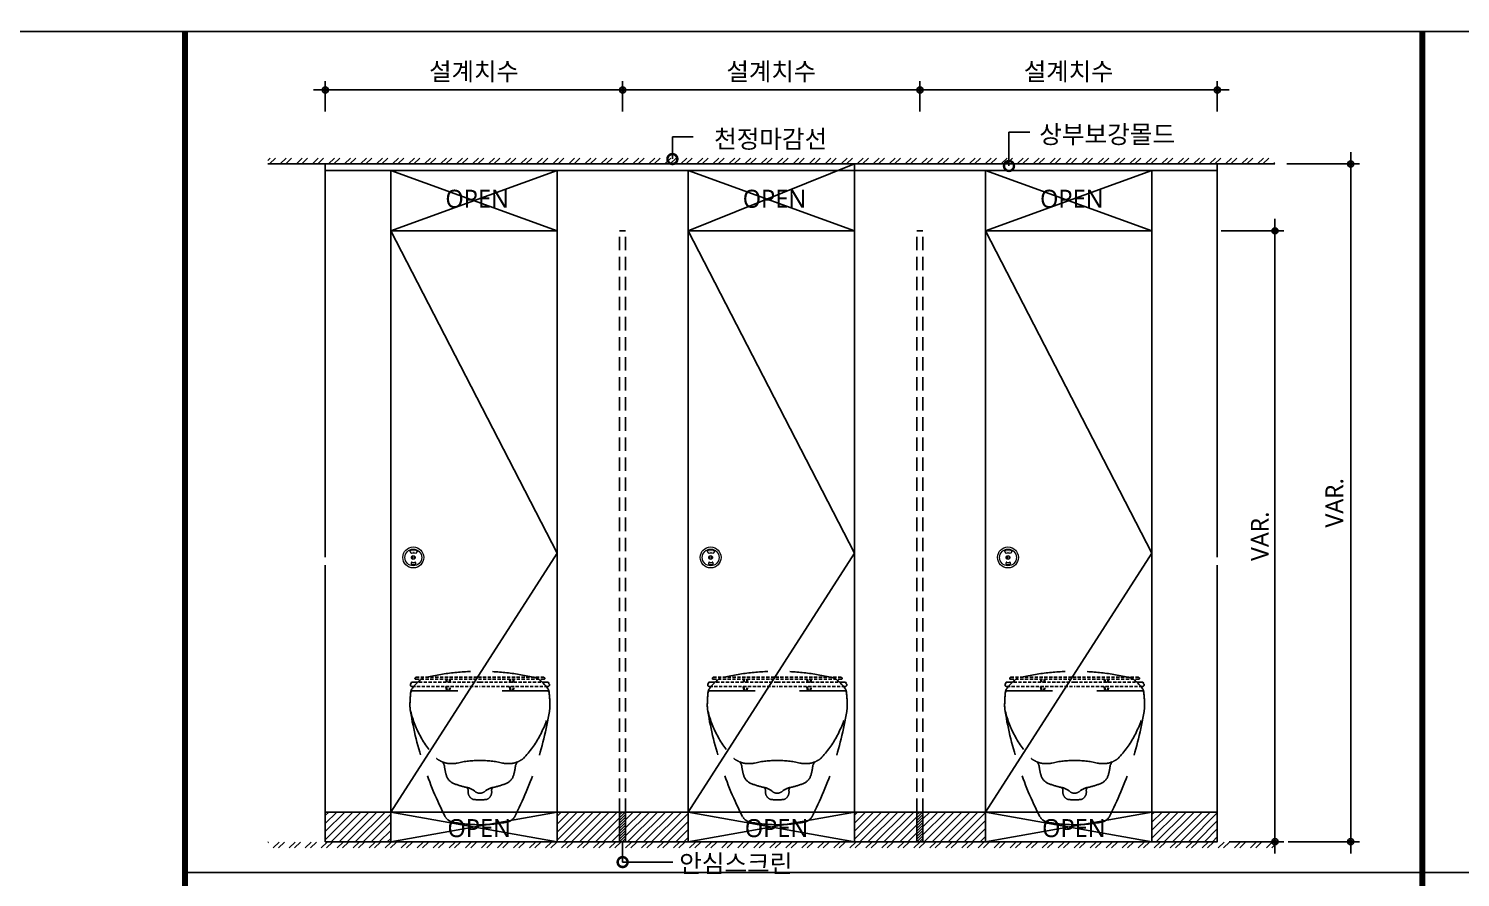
# Model space of a CAD drawing. Extents: x -256 to 8104, y -176 to 5714.
# Drawn here: x 2221 to 4629, y 4116 to 5543 of the extents above; entities that cross this region are included whole.
import ezdxf
from ezdxf.enums import TextEntityAlignment as Align

# ---------------------------------------------------------------- set-up
doc = ezdxf.new("R2010")
doc.units = 0
doc.header["$LTSCALE"] = 30
doc.linetypes.add('HIDDEN', pattern=[0.375, 0.25, -0.125])
doc.layers.get('0').update_dxf_attribs({"linetype": 'CONTINUOUS'})
doc.layers.get('DEFPOINTS').update_dxf_attribs({"linetype": 'CONTINUOUS'})
for name, color, linetype in [('DIM', 7, 'CONTINUOUS'), ('HAT', 8, 'CONTINUOUS'), ('HID', 9, 'HIDDEN'), ('문자', 3, 'CONTINUOUS'), ('부자재', 4, 'CONTINUOUS'), ('잠금쇠(회전형)', 4, 'CONTINUOUS'), ('치수', 1, 'CONTINUOUS'), ('판넬', 2, 'CONTINUOUS'), ('해치', 8, 'CONTINUOUS')]:
    doc.layers.add(name, color=color, linetype=linetype)
doc.styles.add('HDW', font='gulim.ttc')
doc.styles.add('돋움', font='malgun.ttf')
doc.dimstyles.new('10', dxfattribs={"dimscale": 10, "dimtxt": 3, "dimasz": 1, "dimexe": 1.5, "dimexo": 2, "dimgap": 1, "dimtad": 1, "dimdec": 0, "dimlunit": 6, "dimtxsty": '돋움', "dimblk": 'DIMDOT', "dimcen": -1, "dimdle": 1.5, "dimclrt": 3, "dimazin": 3, "dimtfac": 1, "dimtdec": 0, "dimtix": 1, "dimtmove": 2, "dimatfit": 3, "dimldrblk": 'DIMDOT', "dimarcsym": 0})

# ---------------------------------------------------------------- blocks, each defined once
blk = doc.blocks.new('DIMDOT')
at = {"linetype": 'Continuous'}
blk.add_line((-2, 0), (2, 0), dxfattribs=at)
for radius in [0.5, 0.25]:
    blk.add_circle((0, 0), radius, dxfattribs=at)
blk = doc.blocks.new('*D287')
at = {"layer": 'DEFPOINTS', "color": 0}
for p in [(121617.5, 263.4), (121117.5, 207.1), (121617.5, 207.1)]:
    blk.add_point(p, dxfattribs=at)
at = {"layer": 'DIM', "color": 0, "lineweight": -2, "ltscale": 10}
for p, q in [((121117.5, 227.1), (121117.5, 278.4)), ((121617.5, 227.1), (121617.5, 278.4)), ((121127.5, 263.4), (121607.5, 263.4))]:
    blk.add_line(p, q, dxfattribs=at)
at = {"layer": 'DIM', "color": 0, "lineweight": -2, "xscale": 10, "yscale": 10, "zscale": 10, "rotation": 180}
blk.add_blockref('DIMDOT', (121117.5, 263.4), dxfattribs=at)
at = {"layer": 'DIM', "color": 0, "lineweight": -2, "xscale": 10, "yscale": 10, "zscale": 10}
blk.add_blockref('DIMDOT', (121617.5, 263.4), dxfattribs=at)
at = {"layer": 'DIM', "color": 3, "insert": (121367.5, 293), "char_height": 30, "attachment_point": 5, "style": '돋움'}
blk.add_mtext('설계치수', dxfattribs=at)
blk = doc.blocks.new('*D288')
at = {"layer": 'DEFPOINTS', "color": 0}
for p in [(122117.5, 263.4), (121617.5, 207.1), (122117.5, 207.1)]:
    blk.add_point(p, dxfattribs=at)
at = {"layer": 'DIM', "color": 0, "lineweight": -2, "ltscale": 10}
for p, q in [((121617.5, 227.1), (121617.5, 278.4)), ((122117.5, 227.1), (122117.5, 278.4)), ((121627.5, 263.4), (122107.5, 263.4))]:
    blk.add_line(p, q, dxfattribs=at)
at = {"layer": 'DIM', "color": 0, "lineweight": -2, "xscale": 10, "yscale": 10, "zscale": 10, "rotation": 180}
blk.add_blockref('DIMDOT', (121617.5, 263.4), dxfattribs=at)
at = {"layer": 'DIM', "color": 0, "lineweight": -2, "xscale": 10, "yscale": 10, "zscale": 10}
blk.add_blockref('DIMDOT', (122117.5, 263.4), dxfattribs=at)
at = {"layer": 'DIM', "color": 3, "insert": (121867.5, 293), "char_height": 30, "attachment_point": 5, "style": '돋움'}
blk.add_mtext('설계치수', dxfattribs=at)
blk = doc.blocks.new('*D289')
at = {"layer": 'DEFPOINTS', "color": 0}
for p in [(122617.5, 263.4), (122117.5, 207.1), (122617.5, 207.1)]:
    blk.add_point(p, dxfattribs=at)
at = {"layer": 'DIM', "color": 0, "lineweight": -2, "ltscale": 10}
for p, q in [((122117.5, 227.1), (122117.5, 278.4)), ((122617.5, 227.1), (122617.5, 278.4)), ((122127.5, 263.4), (122607.5, 263.4))]:
    blk.add_line(p, q, dxfattribs=at)
at = {"layer": 'DIM', "color": 0, "lineweight": -2, "xscale": 10, "yscale": 10, "zscale": 10, "rotation": 180}
blk.add_blockref('DIMDOT', (122117.5, 263.4), dxfattribs=at)
at = {"layer": 'DIM', "color": 0, "lineweight": -2, "xscale": 10, "yscale": 10, "zscale": 10}
blk.add_blockref('DIMDOT', (122617.5, 263.4), dxfattribs=at)
at = {"layer": 'DIM', "color": 3, "insert": (122367.5, 293), "char_height": 30, "attachment_point": 5, "style": '돋움'}
blk.add_mtext('설계치수', dxfattribs=at)
blk = doc.blocks.new('*D290')
at = {"layer": 'DEFPOINTS', "color": 0}
for p in [(122604.1, 26.6), (122617.5, -1000.8), (122714.4, -1000.8)]:
    blk.add_point(p, dxfattribs=at)
at = {"layer": 'DIM', "color": 0, "lineweight": -2, "ltscale": 10}
for p, q in [((122624.1, 26.6), (122729.4, 26.6)), ((122714.4, 16.6), (122714.4, -990.8)), ((122637.5, -1000.8), (122729.4, -1000.8))]:
    blk.add_line(p, q, dxfattribs=at)
at = {"layer": 'DIM', "color": 0, "lineweight": -2, "xscale": 10, "yscale": 10, "zscale": 10}
for p, rotation in [((122714.4, 26.6), 90), ((122714.4, -1000.8), 270)]:
    blk.add_blockref('DIMDOT', p, dxfattribs=dict(at, rotation=rotation))
at = {"layer": 'DIM', "color": 3, "insert": (122689.2, -487.1), "char_height": 30, "attachment_point": 5, "rotation": 90, "style": '돋움'}
blk.add_mtext('VAR.', dxfattribs=at)
blk = doc.blocks.new('A$C460A2A32')
at = {"color": 0}
for p, q in [((2.8, 20), (0.5, 16)), ((2.8, 20), (8.6, 20)), ((3.9, 10), (162.3, 10)), ((8.6, 20), (162.3, 20)), ((12.8, 32), (11.2, 30.4)), ((12.6, 27), (162.3, 27)), ((12.8, 32), (162.3, 32)), ((311.8, 32), (162.3, 32)), ((312, 27), (162.3, 27)), ((316, 20), (162.3, 20)), ((320.7, 10), (162.3, 10)), ((311.8, 32), (313.4, 30.4)), ((321.8, 20), (316, 20)), ((321.8, 20), (324.1, 16))]:
    blk.add_line(p, q, dxfattribs=at)
for centre, radius, start, end in [((3.9, 14), 4, 150.0107, 270), ((12.6, 29), 2, 135, 270), ((108.9, 28.2), 26, 182.6717, 198.4118), ((108.9, 10), 26, 180, 202.6199), ((107.4, 28.2), 23, 183.0205, 200.9186), ((107.4, 10), 23, 180, 205.7715), ((68.6, 10), 23, 334.2285, 0), ((68.6, 28.2), 23, 339.0814, 356.9795), ((67.1, 10), 26, 337.3801, 0), ((67.1, 28.2), 26, 341.5882, 357.3283), ((257.5, 28.2), 26, 182.6717, 198.4118), ((257.5, 10), 26, 180, 202.6199), ((256, 28.2), 23, 183.0205, 200.9186), ((256, 10), 23, 180, 205.7715), ((217.2, 10), 23, 334.2285, 0), ((217.2, 28.2), 23, 339.0814, 356.9795), ((215.7, 10), 26, 337.3801, 0), ((215.7, 28.2), 26, 341.5882, 357.3283), ((312, 29), 2, 270, 45), ((320.7, 14), 4, 270, 29.9893)]:
    blk.add_arc(centre, radius, start, end, dxfattribs=at)
blk = doc.blocks.new('_DOTSMALL')
at = {"color": 0, "linetype": 'ByBlock', "const_width": 0.5}
blk.add_lwpolyline([(-0.0625, 0, 1), (0.0625, 0, 1)], format="xyb", close=True, dxfattribs=at)
blk = doc.blocks.new('A$C63EC304E')
at = {"layer": '치수', "color": 1, "xscale": 2.5, "yscale": 2.5, "zscale": 2.5, "rotation": 234.3098741996962}
blk.add_blockref('_DOTSMALL', (0.31, 0.31), dxfattribs=at)
blk = doc.blocks.new('A$C2BC9653E')
at = {"layer": '치수', "xscale": 0.3333333333333333, "yscale": 0.3333333333333333, "zscale": 0.3333333333333333}
blk.add_blockref('A$C63EC304E', (0, 0), dxfattribs=at)
blk = doc.blocks.new('A$C7FC71301')
at = {"layer": '치수', "rotation": 180}
blk.add_blockref('A$C2BC9653E', (0.208, 0.208), dxfattribs=at)
blk = doc.blocks.new('A$C4A20372B')
at = {"layer": '치수'}
blk.add_blockref('A$C7FC71301', (0, 0), dxfattribs=at)
blk = doc.blocks.new('A$C566469F5')
at = {"layer": '치수'}
blk.add_blockref('A$C4A20372B', (0, 0), dxfattribs=at)
blk = doc.blocks.new('A$C7E317CD4')
at = {"layer": '해치', "xscale": 2, "yscale": 2, "zscale": 2}
blk.add_blockref('A$C566469F5', (0, 0), dxfattribs=at)
blk = doc.blocks.new('A$C601D7F27')
at = {"layer": '치수'}
blk.add_blockref('A$C7E317CD4', (0, 0), dxfattribs=at)
blk = doc.blocks.new('A$C38802C08')
at = {"layer": '치수'}
blk.add_blockref('A$C601D7F27', (0, 0), dxfattribs=at)
blk = doc.blocks.new('*D307')
at = {"layer": 'DEFPOINTS', "color": 0}
for p in [(122714.4, 139), (122841.8, 139), (122716.9, -1000.8)]:
    blk.add_point(p, dxfattribs=at)
at = {"layer": 'DIM', "color": 0, "lineweight": -2, "ltscale": 10}
for p, q in [((122734.4, 139), (122856.8, 139)), ((122841.8, -990.8), (122841.8, 129)), ((122736.9, -1000.8), (122856.8, -1000.8))]:
    blk.add_line(p, q, dxfattribs=at)
at = {"layer": 'DIM', "color": 0, "lineweight": -2, "xscale": 10, "yscale": 10, "zscale": 10}
for p, rotation in [((122841.8, 139), 90), ((122841.8, -1000.8), 270)]:
    blk.add_blockref('DIMDOT', p, dxfattribs=dict(at, rotation=rotation))
at = {"layer": 'DIM', "color": 3, "insert": (122814.5, -430.9), "char_height": 30, "attachment_point": 5, "rotation": 90, "style": '돋움'}
blk.add_mtext('VAR.', dxfattribs=at)
blk = doc.blocks.new('STS_11', base_point=(118397.3, -5176.8))
h = blk.add_hatch()
h.set_pattern_fill('ANSI31', color=3, scale=3, angle=180)
h.set_pattern_definition([(225, (118435.826, -5352.532), (6.735192, -6.735192), [])])
h.paths.add_polyline_path([(121227.5, -950.8), (121117.5, -950.8), (121117.5, -1000.8), (121227.5, -1000.8)])
h.paths.add_polyline_path([(121612.5, -950.8), (121507.5, -950.8), (121507.5, -1000.8), (121612.5, -1000.8)])
h.paths.add_polyline_path([(121727.5, -950.8), (121622.5, -950.8), (121622.5, -1000.8), (121727.5, -1000.8)])
h.paths.add_polyline_path([(122112.5, -950.8), (122007.5, -950.8), (122007.5, -1000.8), (122112.5, -1000.8)])
h.paths.add_polyline_path([(122227.5, -950.8), (122122.5, -950.8), (122122.5, -1000.8), (122227.5, -1000.8)])
h.paths.add_polyline_path([(122617.5, -950.8), (122507.5, -950.8), (122507.5, -1000.8), (122617.5, -1000.8)])
h = blk.add_hatch()
h.set_pattern_fill('ANSI31', color=2, style=0)
h.set_pattern_definition([(45, (118435.8263, -5352.532), (-2.245064, 2.245064), [])])
h.paths.add_polyline_path([(121622.5, -950.8), (121612.5, -950.8), (121612.5, -1000.8), (121622.5, -1000.8)])
h = blk.add_hatch()
h.set_pattern_fill('ANSI31', color=2, style=0)
h.set_pattern_definition([(45, (118935.8263, -5352.532), (-2.245064, 2.245064), [])])
h.paths.add_polyline_path([(122122.5, -950.8), (122112.5, -950.8), (122112.5, -1000.8), (122122.5, -1000.8)])
at = {"layer": 'HAT'}
h = blk.add_hatch(dxfattribs=at)
h.set_pattern_fill('ANSI32', color=256, scale=2, style=0)
h.set_pattern_definition([(45, (109781.457, -5494.008), (-13.470384, 13.470384), []), (45, (109790.437, -5494.008), (-13.470384, 13.470384), [])])
h.paths.add_polyline_path([(121020.8, 149), (122714.4, 149), (122714.4, 139), (121020.8, 139)])
h = blk.add_hatch(dxfattribs=at)
h.set_pattern_fill('ANSI32', color=256, scale=2, style=0)
h.set_pattern_definition([(45, (109781.457, -5312.028), (-13.470384, 13.470384), []), (45, (109790.437, -5312.028), (-13.470384, 13.470384), [])])
h.paths.add_polyline_path([(121020.8, -1011.3), (122714.4, -1011.3), (122714.4, -1001.3), (121020.8, -1001.3)])
at = {"color": 2}
for p, q in [((121020.8, 139), (122714.4, 139)), ((121117.5, 128), (122617.5, 128)), ((121507.5, -950.8), (121507.5, -1000.8)), ((121612.5, -950.8), (121612.5, -1000.8)), ((122112.5, -950.8), (122112.5, -1000.8)), ((122227.5, -950.8), (122227.5, -1000.8))]:
    blk.add_line(p, q, dxfattribs=at)
for p, q in [((121117.5, -522.1), (121117.5, 139)), ((122617.5, -522.1), (122617.5, 139)), ((121117.5, -535.9), (121117.5, -1000.8)), ((122617.5, -535.9), (122617.5, -1000.8)), ((121117.5, -1000.8), (122617.5, -1000.8))]:
    blk.add_line(p, q)
at = {"color": 8}
blk.add_line((120881.5, -1052.6), (124229.3, -1052.6), dxfattribs=at)
at = {"color": 2}
for points in [[(118396.6, 361.6), (125649, 361.6), (125649, -5176.7), (118396.6, -5176.7)], [(118396.6, 361.6), (125649, 361.6), (125649, -5176.7), (118396.6, -5176.7)], [(118396.6, 361.6), (126378.5, 361.6), (126378.5, -5176.7), (118396.6, -5176.7)], [(121227.5, -950.8), (121117.5, -950.8), (121117.5, -1000.8), (121227.5, -1000.8)], [(121727.5, -950.8), (121507.5, -950.8), (121507.5, -1000.8), (121727.5, -1000.8)], [(121622.5, -950.8), (121612.5, -950.8), (121612.5, -1000.8), (121622.5, -1000.8)], [(122007.5, -950.8), (122227.5, -950.8), (122227.5, -1000.8), (122007.5, -1000.8)], [(122122.5, -950.8), (122112.5, -950.8), (122112.5, -1000.8), (122122.5, -1000.8)], [(122507.5, -950.8), (122617.5, -950.8), (122617.5, -1000.8), (122507.5, -1000.8)]]:
    blk.add_lwpolyline(points, close=True, dxfattribs=at)
at = {"color": 8, "const_width": 10}
for points in [[(120881.5, -2407.5), (120881.5, 361.6)], [(122962.5, -2407.5), (122962.5, 361.6)]]:
    blk.add_lwpolyline(points, dxfattribs=at)
at = {"layer": 'HID', "ltscale": 3}
for p, q in [((121612.5, -950.8), (121612.5, 26.6)), ((121612.5, 26.6), (121622.5, 26.6)), ((121622.5, -950.8), (121622.5, 26.6)), ((122112.5, -950.8), (122112.5, 26.6)), ((122112.5, 26.6), (122122.5, 26.6)), ((122122.5, -950.8), (122122.5, 26.6))]:
    blk.add_line(p, q, dxfattribs=at)
at = {"layer": 'HID', "ltscale": 10}
for p, q in [((121265.3, -746.8), (121377.5, -746.8)), ((121489.8, -746.8), (121377.5, -746.8)), ((121765.3, -746.8), (121877.5, -746.8)), ((121989.8, -746.8), (121877.5, -746.8)), ((122265.3, -746.8), (122377.5, -746.8)), ((122489.8, -746.8), (122377.5, -746.8))]:
    blk.add_line(p, q, dxfattribs=at)
for centre, radius, start, end in [((121377.5, -1117.2), 403.1, 76.2923, 103.7077), ((121877.5, -1117.2), 403.1, 76.2923, 103.7077), ((122377.5, -1117.2), 403.1, 76.2923, 103.7077), ((121270.4, -748.9), 9, 143.1013, 172.4918), ((121335.2, -797.5), 90, 128.0065, 143.1013), ((121283.5, -731.3), 6, 103.9579, 128.0065), ((121471.6, -731.3), 6, 51.9935, 76.0421), ((121419.9, -797.5), 90, 36.8987, 51.9935), ((121484.7, -748.9), 9, 7.5082, 36.8987), ((121770.4, -748.9), 9, 143.1013, 172.4918), ((121835.2, -797.5), 90, 128.0065, 143.1013), ((121783.5, -731.3), 6, 103.9579, 128.0065), ((121971.6, -731.3), 6, 51.9935, 76.0421), ((121919.9, -797.5), 90, 36.8987, 51.9935), ((121984.7, -748.9), 9, 7.5082, 36.8987), ((122270.4, -748.9), 9, 143.1013, 172.4918), ((122335.2, -797.5), 90, 128.0065, 143.1013), ((122283.5, -731.3), 6, 103.9579, 128.0065), ((122471.6, -731.3), 6, 51.9935, 76.0421), ((122419.9, -797.5), 90, 36.8987, 51.9935), ((122484.7, -748.9), 9, 7.5082, 36.8987), ((121439.9, -771.2), 180, 172.4918, 181.055), ((121265.3, -751), 4.2, 90, 173.3826), ((121489.8, -751), 4.2, 6.6174, 90), ((121315.1, -771.2), 180, 358.945, 7.5082), ((121939.9, -771.2), 180, 172.4918, 181.055), ((121765.3, -751), 4.2, 90, 173.3826), ((121989.8, -751), 4.2, 6.6174, 90), ((121815.1, -771.2), 180, 358.945, 7.5082), ((122439.9, -771.2), 180, 172.4918, 181.055), ((122265.3, -751), 4.2, 90, 173.3826), ((122489.8, -751), 4.2, 6.6174, 90), ((122315.1, -771.2), 180, 358.945, 7.5082), ((121302, -773.8), 42, 181.055, 190.5892), ((121432.8, -738.8), 177, 192.809, 223.5419), ((121855, -683.6), 602.3, 189.3568, 207.2383), ((120900.1, -683.6), 602.3, 332.7617, 350.6432), ((121322.3, -738.8), 177, 316.4581, 347.191), ((121453.1, -773.8), 42, 349.4108, 358.945), ((121802, -773.8), 42, 181.055, 190.5892), ((121932.8, -738.8), 177, 192.809, 223.5419), ((122355, -683.6), 602.3, 189.3568, 207.2383), ((121400.1, -683.6), 602.3, 332.7617, 350.6432), ((121822.3, -738.8), 177, 316.4581, 347.191), ((121953.1, -773.8), 42, 349.4108, 358.945), ((122302, -773.8), 42, 181.055, 190.5892), ((122432.8, -738.8), 177, 192.809, 223.5419), ((122855, -683.6), 602.3, 189.3568, 207.2383), ((121900.1, -683.6), 602.3, 332.7617, 350.6432), ((122322.3, -738.8), 177, 316.4581, 347.191), ((122453.1, -773.8), 42, 349.4108, 358.945), ((121330.1, -827.5), 42, 232.3598, 243.5689), ((121306.1, -875.8), 12, 6.9609, 63.5689), ((121330.1, -827.5), 42, 248.0565, 282.8609), ((121377.5, -1035.1), 171, 90, 102.8609), ((121377.5, -1035.1), 171, 77.1391, 90), ((121425, -827.5), 42, 257.1391, 291.9435), ((121449, -875.8), 12, 116.4311, 173.0391), ((121425, -827.5), 42, 296.4311, 307.6402), ((121830.1, -827.5), 42, 232.3598, 243.5689), ((121806.1, -875.8), 12, 6.9609, 63.5689), ((121830.1, -827.5), 42, 248.0565, 282.8609), ((121877.5, -1035.1), 171, 90, 102.8609), ((121877.5, -1035.1), 171, 77.1391, 90), ((121925, -827.5), 42, 257.1391, 291.9435), ((121949, -875.8), 12, 116.4311, 173.0391), ((121925, -827.5), 42, 296.4311, 307.6402), ((122330.1, -827.5), 42, 232.3598, 243.5689), ((122306.1, -875.8), 12, 6.9609, 63.5689), ((122330.1, -827.5), 42, 248.0565, 282.8609), ((122377.5, -1035.1), 171, 90, 102.8609), ((122377.5, -1035.1), 171, 77.1391, 90), ((122425, -827.5), 42, 257.1391, 291.9435), ((122449, -875.8), 12, 116.4311, 173.0391), ((122425, -827.5), 42, 296.4311, 307.6402), ((121408.4, -863.3), 91.1, 186.9609, 196.5836), ((121341.2, -883.3), 21, 196.5836, 247.6201), ((121413.8, -883.3), 21, 292.3799, 343.4164), ((121346.7, -863.3), 91.1, 343.4164, 353.0391), ((121908.4, -863.3), 91.1, 186.9609, 196.5836), ((121841.2, -883.3), 21, 196.5836, 247.6201), ((121913.8, -883.3), 21, 292.3799, 343.4164), ((121846.7, -863.3), 91.1, 343.4164, 353.0391), ((122408.4, -863.3), 91.1, 186.9609, 196.5836), ((122341.2, -883.3), 21, 196.5836, 247.6201), ((122413.8, -883.3), 21, 292.3799, 343.4164), ((122346.7, -863.3), 91.1, 343.4164, 353.0391), ((121377.5, -795.2), 116.3, 247.6201, 258.9228), ((121352, -914.8), 6, 0, 77.9673), ((121349.4, -938.8), 30, 49.4621, 78.9228), ((121371.4, -917.2), 13.6, 169.8446, 248.5821), ((121405.7, -938.8), 30, 101.0772, 130.5379), ((121383.7, -917.2), 13.6, 291.4179, 10.1554), ((121403, -914.8), 6, 102.0327, 180), ((121377.5, -795.2), 116.3, 281.0772, 292.3799), ((121877.5, -795.2), 116.3, 247.6201, 258.9228), ((121852, -914.8), 6, 0, 77.9673), ((121849.4, -938.8), 30, 49.4621, 78.9228), ((121871.4, -917.2), 13.6, 169.8446, 248.5821), ((121905.7, -938.8), 30, 101.0772, 130.5379), ((121883.7, -917.2), 13.6, 291.4179, 10.1554), ((121903, -914.8), 6, 102.0327, 180), ((121877.5, -795.2), 116.3, 281.0772, 292.3799), ((122377.5, -795.2), 116.3, 247.6201, 258.9228), ((122352, -914.8), 6, 0, 77.9673), ((122349.4, -938.8), 30, 49.4621, 78.9228), ((122371.4, -917.2), 13.6, 169.8446, 248.5821), ((122405.7, -938.8), 30, 101.0772, 130.5379), ((122383.7, -917.2), 13.6, 291.4179, 10.1554), ((122403, -914.8), 6, 102.0327, 180), ((122377.5, -795.2), 116.3, 281.0772, 292.3799), ((121377.5, -759.2), 171, 266.2838, 270), ((121377.5, -905.9), 13.3, 229.4621, 270), ((121377.5, -905.9), 13.3, 270, 310.5379), ((121377.5, -759.2), 171, 270, 273.7162), ((121877.5, -759.2), 171, 266.2838, 270), ((121877.5, -905.9), 13.3, 229.4621, 270), ((121877.5, -905.9), 13.3, 270, 310.5379), ((121877.5, -759.2), 171, 270, 273.7162), ((122377.5, -759.2), 171, 266.2838, 270), ((122377.5, -905.9), 13.3, 229.4621, 270), ((122377.5, -905.9), 13.3, 270, 310.5379), ((122377.5, -759.2), 171, 270, 273.7162), ((121334.9, -950.1), 18, 210.6249, 258.7833), ((121420.1, -950.1), 18, 281.2167, 329.3751), ((121834.9, -950.1), 18, 210.6249, 258.7833), ((121920.1, -950.1), 18, 281.2167, 329.3751), ((122334.9, -950.1), 18, 210.6249, 258.7833), ((122420.1, -950.1), 18, 281.2167, 329.3751), ((121377.5, -735.2), 237, 258.7833, 270), ((121377.5, -735.2), 237, 270, 281.2167), ((121877.5, -735.2), 237, 258.7833, 270), ((121877.5, -735.2), 237, 270, 281.2167), ((122377.5, -735.2), 237, 258.7833, 270), ((122377.5, -735.2), 237, 270, 281.2167)]:
    blk.add_arc(centre, radius, start, end, dxfattribs=at)
at = {"layer": '부자재', "color": 3}
blk.add_line((122617.5, 139), (121117.5, 139), dxfattribs=at)
blk.add_line((122617.5, 139), (121117.5, 139), dxfattribs=at)
at = {"layer": '잠금쇠(회전형)', "linetype": 'Continuous', "lineweight": 15}
for p, q in [((121259, -512.1), (121262.6, -516.1)), ((121264.1, -519.8), (121264.1, -525.6)), ((121266.8, -519.8), (121266.8, -525.6)), ((121272.6, -512.1), (121269, -516.1)), ((121759, -512.1), (121762.6, -516.1)), ((121764.1, -519.8), (121764.1, -525.6)), ((121766.8, -519.8), (121766.8, -525.6)), ((121772.6, -512.1), (121769, -516.1)), ((122259, -512.1), (122262.6, -516.1)), ((122264.1, -519.8), (122264.1, -525.6)), ((122266.8, -519.8), (122266.8, -525.6)), ((122272.6, -512.1), (122269, -516.1)), ((121262.2, -531.3), (121261.8, -532.4)), ((121269.4, -531.3), (121269.8, -532.4)), ((121762.2, -531.3), (121761.8, -532.4)), ((121769.4, -531.3), (121769.8, -532.4)), ((122262.2, -531.3), (122261.8, -532.4)), ((122269.4, -531.3), (122269.8, -532.4))]:
    blk.add_line(p, q, dxfattribs=at)
for centre, radius in [((121265.5, -522.7), 17.6), ((121765.5, -522.7), 17.6), ((122265.5, -522.7), 17.6), ((121265.5, -522.7), 14.1), ((121265.5, -522.7), 3.21), ((121765.5, -522.7), 14.1), ((121765.5, -522.7), 3.21), ((122265.5, -522.7), 14.1), ((122265.5, -522.7), 3.21)]:
    blk.add_circle(centre, radius, dxfattribs=at)
for centre, radius, start, end in [((121265.8, -524.4), 14.1, 61.0478, 118.9522), ((121265.8, -522.1), 6.81, 61.8696, 118.1304), ((121765.8, -524.4), 14.1, 61.0478, 118.9522), ((121765.8, -522.1), 6.81, 61.8696, 118.1304), ((122265.8, -524.4), 14.1, 61.0478, 118.9522), ((122265.8, -522.1), 6.81, 61.8696, 118.1304), ((121262.7, -532.8), 0.98, 160.8571, 255.4685), ((121263.1, -531.6), 0.98, 72.2332, 160.8571), ((121265.8, -521), 13.2, 255.4685, 284.5315), ((121265.8, -523.3), 7.75, 252.2332, 287.7668), ((121268.5, -531.6), 0.98, 19.1429, 107.7668), ((121268.9, -532.8), 0.98, 284.5315, 19.1429), ((121762.7, -532.8), 0.98, 160.8571, 255.4685), ((121763.1, -531.6), 0.98, 72.2332, 160.8571), ((121765.8, -521), 13.2, 255.4685, 284.5315), ((121765.8, -523.3), 7.75, 252.2332, 287.7668), ((121768.5, -531.6), 0.98, 19.1429, 107.7668), ((121768.9, -532.8), 0.98, 284.5315, 19.1429), ((122262.7, -532.8), 0.98, 160.8571, 255.4685), ((122263.1, -531.6), 0.98, 72.2332, 160.8571), ((122265.8, -521), 13.2, 255.4685, 284.5315), ((122265.8, -523.3), 7.75, 252.2332, 287.7668), ((122268.5, -531.6), 0.98, 19.1429, 107.7668), ((122268.9, -532.8), 0.98, 284.5315, 19.1429)]:
    blk.add_arc(centre, radius, start, end, dxfattribs=at)
at = {"layer": '치수'}
for p, q in [((121701.2, 147.6), (121701.2, 184.7)), ((121701.2, 184.7), (121736.3, 184.7)), ((122267.2, 135.9), (122267.2, 192.5)), ((122267.2, 192.5), (122302.3, 192.5)), ((121227.5, 128), (121507.5, 26.6)), ((121507.5, 128), (121227.5, 26.6)), ((122007.5, 139), (121727.5, 26.6)), ((121727.5, 128), (122007.5, 26.6)), ((122227.5, 128), (122507.5, 26.6)), ((122507.5, 128), (122227.5, 26.6)), ((121507.5, -515.4), (121227.5, 26.6)), ((122007.5, -515.4), (121727.5, 26.6)), ((122507.5, -515.4), (122227.5, 26.6)), ((121507.5, -515.4), (121227.5, -950.8)), ((122007.5, -515.4), (121727.5, -950.8)), ((122507.5, -515.4), (122227.5, -950.8)), ((121227.5, -950.8), (121507.5, -1000.8)), ((121507.5, -950.8), (121227.5, -1000.8)), ((121727.5, -950.8), (122007.5, -1000.8)), ((122007.5, -950.8), (121727.5, -1000.8)), ((122227.5, -950.8), (122507.5, -1000.8)), ((122507.5, -950.8), (122227.5, -1000.8)), ((121617.5, -1000.8), (121617.5, -1035.1)), ((121701.7, -1035.1), (121617.5, -1035.1))]:
    blk.add_line(p, q, dxfattribs=at)
at = {"layer": '판넬', "color": 3}
for p, q in [((121227.5, 26.6), (121227.5, 128)), ((121507.5, 26.6), (121507.5, 128)), ((121727.5, 26.6), (121727.5, 128)), ((122007.5, 26.6), (122007.5, 139)), ((122227.5, 26.6), (122227.5, 128)), ((122507.5, 26.6), (122507.5, 128)), ((121227.5, -950.8), (121117.5, -950.8)), ((121727.5, -950.8), (121507.5, -950.8)), ((121727.5, -950.8), (121627.5, -950.8)), ((122227.5, -950.8), (122007.5, -950.8)), ((122617.5, -950.8), (122507.5, -950.8))]:
    blk.add_line(p, q, dxfattribs=at)
at = {"layer": '판넬'}
for p, q in [((121227.5, 26.6), (121227.5, -950.8)), ((121507.5, 26.6), (121227.5, 26.6)), ((121507.5, 26.6), (121507.5, -907.7)), ((121727.5, 26.6), (121727.5, -950.8)), ((122007.5, 26.6), (121727.5, 26.6)), ((122007.5, 26.6), (122007.5, -907.7)), ((122007.5, 26.6), (122007.5, 14.2)), ((122007.5, 26.6), (122007.5, 14.2)), ((122227.5, 26.6), (122227.5, -950.8)), ((122507.5, 26.6), (122227.5, 26.6)), ((122507.5, 26.6), (122507.5, -907.7)), ((122007.5, -85.8), (122007.5, -98.2)), ((122507.5, -85.8), (122507.5, -98.2)), ((121507.5, -907.7), (121507.5, -950.8)), ((122007.5, -907.7), (122007.5, -950.8)), ((122507.5, -907.7), (122507.5, -950.8)), ((121507.5, -950.8), (121227.5, -950.8)), ((122007.5, -950.8), (121727.5, -950.8)), ((122507.5, -950.8), (122227.5, -950.8))]:
    blk.add_line(p, q, dxfattribs=at)
at = {"layer": '판넬', "color": 4}
blk.add_line((122227.5, -950.8), (122127.5, -950.8), dxfattribs=at)
at = {"layer": 'HID', "ltscale": 10, "xscale": 0.7200000000011642, "yscale": 0.7200000000011642, "zscale": 0.7200000000011642}
for p in [(121260.7, -747), (121760.7, -747), (122260.7, -747)]:
    blk.add_blockref('A$C460A2A32', p, dxfattribs=at)
at = {"layer": '해치', "xscale": -20, "yscale": 20, "zscale": 20, "rotation": 180}
for p in [(121697, 151.5), (122263, 139.8)]:
    blk.add_blockref('A$C38802C08', p, dxfattribs=at)
at = {"layer": '해치', "xscale": -20, "yscale": 20, "zscale": 20}
blk.add_blockref('A$C38802C08', (121621.7, -1039.2), dxfattribs=at)
at = {"layer": '문자', "style": '돋움'}
for s, p in [('천정마감선', (121866.4, 181.3)), ('상부보강몰드', (122432.3, 189.1)), ('OPEN', (121372.8, 80.5)), ('OPEN', (121872.8, 80.5)), ('OPEN', (122372.8, 80.5)), ('OPEN', (121376.3, -977.9)), ('OPEN', (121876.3, -977.9)), ('OPEN', (122376.3, -977.9)), ('안심스크린', (121807.8, -1036.8))]:
    blk.add_text(s, height=30.34, dxfattribs=at).set_placement(p, align=Align.MIDDLE)
at = {"layer": '잠금쇠(회전형)', "linetype": 'Continuous', "lineweight": 15, "style": 'HDW', "width": 0.659278}
for p, p2 in [((121262.7, -514.2), (121268.9, -514.2)), ((121762.7, -514.2), (121768.9, -514.2)), ((122262.7, -514.2), (122268.9, -514.2))]:
    blk.add_text('사용중', height=2.3, dxfattribs=at).set_placement(p, p2, align=Align.FIT)
at = {"layer": 'DIM', "ltscale": 10}
for base, p1, p2, picture, middle in [((121617.5, 263.4), (121117.5, 207.1), (121617.5, 207.1), '*D287', (121367.5, 293)), ((122117.5, 263.4), (121617.5, 207.1), (122117.5, 207.1), '*D288', (121867.5, 293)), ((122617.5, 263.4), (122117.5, 207.1), (122617.5, 207.1), '*D289', (122367.5, 293))]:
    dim = blk.add_linear_dim(base=base, p1=p1, p2=p2, text='설계치수', dimstyle='10', override={"dimtxsty": '돋움'}, dxfattribs=at)
    dim.commit()
    dim.dimension.update_dxf_attribs({"geometry": picture, "text_midpoint": middle})
dim = blk.add_linear_dim(base=(122841.8, 139), p1=(122716.9, -1000.8), p2=(122714.4, 139), angle=90, text='VAR.', dimstyle='10', dxfattribs=at)
dim.commit()
dim.dimension.update_dxf_attribs({"geometry": '*D307', "text_midpoint": (122814.5, -430.9), "dimtype": 160})
dim = blk.add_linear_dim(base=(122714.4, -1000.8), p1=(122604.1, 26.6), p2=(122617.5, -1000.8), angle=90, text='VAR.', dimstyle='10', override={"dimtxt": 3, "dimtxsty": '돋움'}, dxfattribs=at)
dim.commit()
dim.dimension.update_dxf_attribs({"geometry": '*D290', "text_midpoint": (122689.2, -487.1)})

msp = doc.modelspace()

# ---------------------------------------------------------------- block references
msp.add_blockref('STS_11', (0, 0))

doc.saveas('drawing.dxf')
